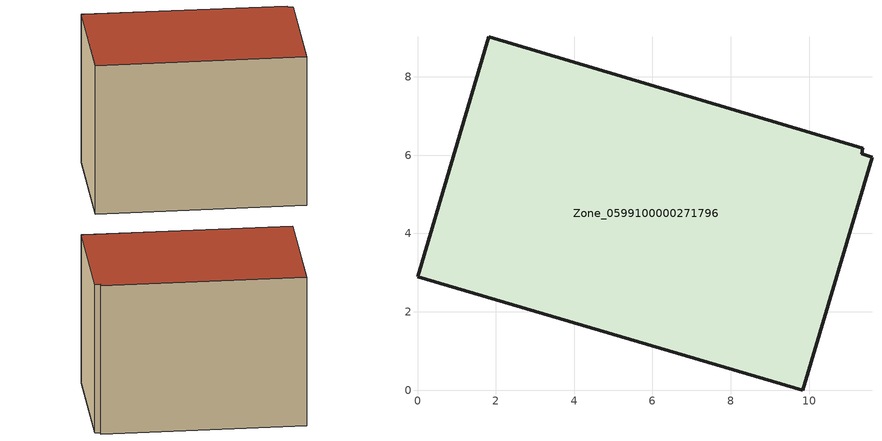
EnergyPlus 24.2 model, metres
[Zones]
Zone_0599100000271796
 floor ground (C_G): 11.61,5.95 9.84,0 0,2.89 1.82,9.02 11.38,6.18 11.34,6.04 z0.59
 wall outside (C_F): 11.38,6.18 1.82,9.02 0,2.89 9.84,0 11.61,5.95 11.34,6.04 11.38,6.18 z0.59:8.36
 roof outside (C_R): 9.84,0 11.61,5.95 11.34,6.04 11.38,6.18 1.82,9.02 0,2.89 z8.36
[BUILDING]
Pand.0599100000271796: North Axis=0; Terrain=City; Loads Convergence Tolerance Value=0.04; Temperature Convergence Tolerance Value=0.4; Solar Distribution=FullExterior; Maximum Number of Warmup Days=25; Minimum Number of Warmup Days=1
[Site:Location]
Rotterdam.The.Hague.AP_ZH_NLD Design_Conditions: Latitude=51.96; Longitude=4.45; Time Zone=1; Elevation=-4.5
[SITE:GROUNDTEMPERATURE:BUILDINGSURFACE]
18, 18, 18, 18, 18, 18, 18, 18, 18, 18, 18, 18
[MATERIAL] Thermal Absorptance=0.9; Solar Absorptance=0.7; Visible Absorptance=0.7
Name | Roughness | Thickness | Conductivity | Density | Specific Heat
G.TC.1965-1974 | MediumSmooth | 0.15 | 0.882353 | 540 | 1210
F.TC.1965-1974 | Rough | 0.3 | 0.697674 | 1920 | 840
R.TC.1965-1974 | MediumRough | 0.2 | 0.232558 | 1500 | 1000
[CONSTRUCTION]
C_G: G.TC.1965-1974
C_F: F.TC.1965-1974
C_R: R.TC.1965-1974
[ZONE]
Zone_0599100000271796: Type=1; Multiplier=1; Ceiling Height=Autocalculate; Volume=Autocalculate; Floor Area=autocalculate; Part of Total Floor Area=Yes
[ZONEINFILTRATION:DESIGNFLOWRATE]
Infil_Zone_0599100000271796: Zone or ZoneList or Space or SpaceList=Zone_0599100000271796; Schedule=AlwaysOn; Design Flow Rate Calculation Method=Flow/Area; Flow Rate per Floor Area=0.003; Constant Term Coefficient=1; Temperature Term Coefficient=0; Velocity Term Coefficient=0; Velocity Squared Term Coefficient=0
[HVACTEMPLATE:ZONE:IDEALLOADSAIRSYSTEM]
Zone_0599100000271796: Maximum Heating Supply Air Temperature=50; Minimum Cooling Supply Air Temperature=13; Maximum Heating Supply Air Humidity Ratio=0.0156; Minimum Cooling Supply Air Humidity Ratio=0.0077; Heating Limit=NoLimit; Cooling Limit=NoLimit; Dehumidification Control Type=ConstantSensibleHeatRatio; Cooling Sensible Heat Ratio=0.7; Dehumidification Setpoint=60; Humidification Control Type=None; Humidification Setpoint=30; Outdoor Air Method=None; Outdoor Air Flow Rate per Person=0.00944; Outdoor Air Flow Rate per Zone Floor Area=0; Outdoor Air Flow Rate per Zone=0; Demand Controlled Ventilation Type=None; Outdoor Air Economizer Type=NoEconomizer; Heat Recovery Type=None; Sensible Heat Recovery Effectiveness=0.7; Latent Heat Recovery Effectiveness=0.65
[ZONECONTROL:THERMOSTAT]
ThermostatControl_Zone_0599100000271796: Zone or ZoneList=Zone_0599100000271796; Control Type Schedule=DualSetpointControlType; Control 1=Thermostat_Zone_0599100000271796; Temperature Difference Between Cutout And Setpoint=0
[THERMOSTATSETPOINT:DUALSETPOINT]
Thermostat_Zone_0599100000271796: Heating Setpoint Temperature Schedule=HeatingSetpoint_Zone_0599100000271796; Cooling Setpoint Temperature Schedule=CoolingSetpoint_Zone_0599100000271796
[SCHEDULE:COMPACT]
HeatingSetpoint_Zone_0599100000271796: Through: 12/31, For: AllDays, Until: 24:00, 21
CoolingSetpoint_Zone_0599100000271796: Through: 12/31, For: AllDays, Until: 24:00, 24
DualSetpointControlType: Through: 12/31, For: AllDays, Until: 24:00, 4
AlwaysOn: Through: 12/31, For: AllDays, Until: 24:00, 1
